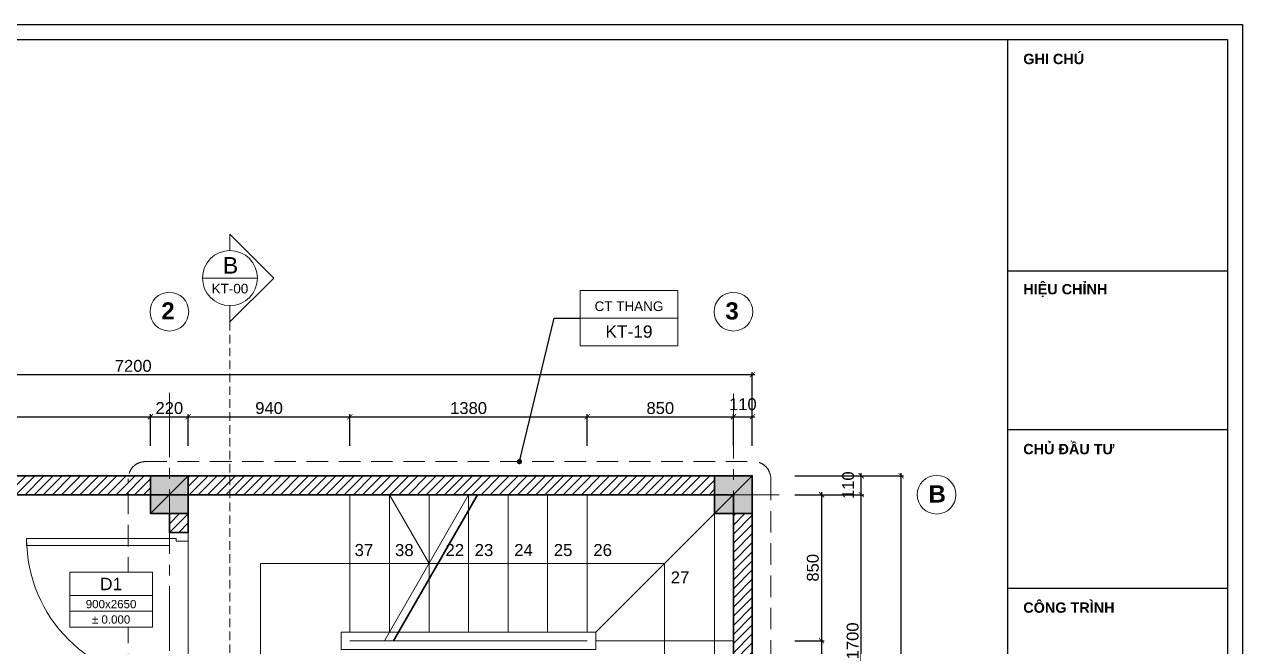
# Model space of a CAD drawing. Header units: millimetres. Extents: x 522695 to 636011, y 461124 to 505319.
# Drawn here: x 553908 to 560992, y 466416 to 470034 of the extents above; entities that cross this region are included whole.
import ezdxf
from ezdxf.enums import TextEntityAlignment as Align

# ---------------------------------------------------------------- set-up
doc = ezdxf.new("R2010")
doc.units = ezdxf.units.MM
doc.header["$LTSCALE"] = 500
doc.header["$MEASUREMENT"] = 0
doc.linetypes.add('CENTER2', pattern=[1.125, 0.75, -0.125, 0.125, -0.125])
doc.linetypes.add('DASHED2', pattern=[0.375, 0.25, -0.125])
doc.layers.get('0').update_dxf_attribs({"linetype": 'CONTINUOUS'})
doc.layers.get('DEFPOINTS').update_dxf_attribs({"color": 250, "linetype": 'CONTINUOUS'})
for name, color, linetype, lineweight in [('DH_CAT', 3, 'CONTINUOUS', 35), ('DH_HATCH', 250, 'CONTINUOUS', 5), ('DH_KHUAT', 149, 'DASHED2', 9), ('DH_KTHUOC', 8, 'CONTINUOUS', 5), ('DH_NOITHAT', 252, 'CONTINUOUS', 9), ('DH_TEXT', 4, 'CONTINUOUS', 13), ('DH_THAY', 4, 'CONTINUOUS', 13), ('DH_TRUC', 251, 'CENTER2', 5)]:
    doc.layers.add(name, color=color, linetype=linetype, lineweight=lineweight)
doc.layers.add('IN', color=5, linetype='CONTINUOUS')
doc.styles.add('arial', font='arial.ttf')
doc.styles.add('DH_ARIAL_B', font='arialbd.ttf')
doc.styles.add('DH_KITHUOC', font='arial.ttf')
doc.dimstyles.new('DH_100s', dxfattribs={"dimtxt": 230, "dimasz": 100, "dimexe": 50, "dimexo": 0, "dimgap": 50, "dimtad": 1, "dimdec": 0, "dimzin": 0, "dimdsep": 46, "dimtxsty": 'DH_KITHUOC', "dimblk1": 'ARCHTICK', "dimblk2": 'ARCHTICK', "dimsah": 1, "dimcen": 90, "dimdle": 50, "dimclrd": 8, "dimclre": 8, "dimclrt": 4, "dimadec": 0, "dimazin": 0, "dimtfac": 100, "dimtdec": 0, "dimtofl": 0, "dimtmove": 2, "dimatfit": 3, "dimldrblk": 'ARCHTICK', "dimfxl": 1, "dimtolj": 2, "dimtzin": 0, "dimarcsym": 0})

# ---------------------------------------------------------------- blocks, each defined once
blk = doc.blocks.new('KHUNGTEN_A3')
at = {"color": 3}
blk.add_lwpolyline([(0, 14850), (21000, 14850), (21000, 0), (0, 0)], close=True, dxfattribs=at)
blk.add_lwpolyline([(380, 14704), (20854, 14704), (20854, 146), (380, 146)], close=True)
for points in [[(18720, 14704), (18720, 146)], [(18720, 12461), (20854, 12461)], [(18720, 10924), (20854, 10924)], [(18720, 9388), (20854, 9388)]]:
    blk.add_lwpolyline(points)
at = {"layer": 'DH_TEXT', "char_height": 100, "width": 1830.82, "attachment_point": 4, "style": 'DH_ARIAL_B'}
for s, insert in [('GHI CHÚ', (18874, 14514)), ('HIỆU CHỈNH', (18874, 12271)), ('CHỦ ĐẦU TƯ', (18874, 10734)), ('CÔNG TRÌNH', (18874, 9198))]:
    blk.add_mtext(s, dxfattribs=dict(at, insert=insert))
blk = doc.blocks.new('*U17')
for p, q in [((-900, 0), (-900, -110)), ((0, 0), (0, -110))]:
    blk.add_line(p, q)
for points in [[(-35, 0), (-35, 830), (-75, 830), (-75, 0)], [(-865, -40), (-850, -40), (-850, -110), (-900, -110), (-900, 0), (-865, 0)], [(-35, -40), (-50, -40), (-50, -110), (0, -110), (0, 0), (-35, 0)]]:
    blk.add_lwpolyline(points, close=True)
at = {"color": 8}
blk.add_arc((-35, 0), 830, 90, 180, dxfattribs=at)
blk = doc.blocks.new('cot220')
at = {"layer": 'DH_HATCH'}
blk.add_hatch(color=256, dxfattribs=at).paths.add_polyline_path([(-110, -110), (110, -110), (110, 110), (-110, 110)])
at = {"layer": 'DH_CAT'}
blk.add_lwpolyline([(-110, -110), (110, -110), (110, 110), (-110, 110)], close=True, dxfattribs=at)
blk.add_lwpolyline([(110, 110), (-110, -110)], dxfattribs=at)
blk = doc.blocks.new('_ARCHTICK')
at = {"color": 0, "linetype": 'ByBlock', "const_width": 0.15}
blk.add_lwpolyline([(-0.5, -0.5), (0.5, 0.5)], dxfattribs=at)
blk = doc.blocks.new('*D477')
at = {"layer": 'DEFPOINTS', "color": 0, "transparency": 16777216}
for p in [(558389, 467299.8), (558774.6, 467299.8), (558389, 465599.8)]:
    blk.add_point(p, dxfattribs=at)
at = {"layer": 'DH_KTHUOC', "color": 8, "lineweight": -2, "transparency": 16777216}
for p, q in [((558389, 467299.8), (558789.6, 467299.8)), ((558774.6, 465584.8), (558774.6, 467314.8)), ((558389, 465599.8), (558789.6, 465599.8))]:
    blk.add_line(p, q, dxfattribs=at)
at = {"layer": 'DH_KTHUOC', "color": 8, "lineweight": -2, "transparency": 16777216, "xscale": 30, "yscale": 30, "zscale": 30}
for p, rotation in [((558774.6, 467299.8), 90), ((558774.6, 465599.8), 270)]:
    blk.add_blockref('_ARCHTICK', p, dxfattribs=dict(at, rotation=rotation))
at = {"layer": 'DH_KTHUOC', "color": 4, "transparency": 16777216, "insert": (558724.4, 466449.8), "char_height": 69, "attachment_point": 5, "rotation": 90, "style": 'DH_KITHUOC'}
blk.add_mtext('\\A2;1700', dxfattribs=at)
blk = doc.blocks.new('*D478')
at = {"layer": 'DEFPOINTS', "color": 0, "transparency": 16777216}
for p in [(558389, 467409.8), (558774.6, 467409.8), (558389, 467299.8)]:
    blk.add_point(p, dxfattribs=at)
at = {"layer": 'DH_KTHUOC', "color": 8, "lineweight": -2, "transparency": 16777216}
for p, q in [((558389, 467409.8), (558789.6, 467409.8)), ((558774.6, 467284.8), (558774.6, 467424.8)), ((558389, 467299.8), (558789.6, 467299.8))]:
    blk.add_line(p, q, dxfattribs=at)
at = {"layer": 'DH_KTHUOC', "color": 8, "lineweight": -2, "transparency": 16777216, "xscale": 30, "yscale": 30, "zscale": 30}
for p, rotation in [((558774.6, 467409.8), 90), ((558774.6, 467299.8), 270)]:
    blk.add_blockref('_ARCHTICK', p, dxfattribs=dict(at, rotation=rotation))
at = {"layer": 'DH_KTHUOC', "color": 4, "transparency": 16777216, "insert": (558698.3, 467354.8), "char_height": 69, "attachment_point": 5, "rotation": 90, "style": 'DH_KITHUOC'}
blk.add_mtext('\\A2;110', dxfattribs=at)
blk = doc.blocks.new('*D479')
at = {"layer": 'DEFPOINTS', "color": 0, "transparency": 16777216}
for p in [(558389, 467299.8), (558389, 466449.8), (558543.2, 466449.8)]:
    blk.add_point(p, dxfattribs=at)
at = {"layer": 'DH_KTHUOC', "color": 8, "lineweight": -2, "transparency": 16777216}
for p, q in [((558389, 467299.8), (558558.2, 467299.8)), ((558543.2, 467314.8), (558543.2, 466434.8)), ((558389, 466449.8), (558558.2, 466449.8))]:
    blk.add_line(p, q, dxfattribs=at)
at = {"layer": 'DH_KTHUOC', "color": 8, "lineweight": -2, "transparency": 16777216, "xscale": 30, "yscale": 30, "zscale": 30}
for p, rotation in [((558543.2, 467299.8), 90), ((558543.2, 466449.8), 270)]:
    blk.add_blockref('_ARCHTICK', p, dxfattribs=dict(at, rotation=rotation))
at = {"layer": 'DH_KTHUOC', "color": 4, "transparency": 16777216, "insert": (558493, 466874.8), "char_height": 69, "attachment_point": 5, "rotation": 90, "style": 'DH_KITHUOC'}
blk.add_mtext('\\A2;850', dxfattribs=at)
blk = doc.blocks.new('*D480')
at = {"layer": 'DEFPOINTS', "color": 0, "transparency": 16777216}
for p in [(558389, 466449.8), (558389, 465599.8), (558543.2, 465599.8)]:
    blk.add_point(p, dxfattribs=at)
at = {"layer": 'DH_KTHUOC', "color": 8, "lineweight": -2, "transparency": 16777216}
for p, q in [((558389, 466449.8), (558558.2, 466449.8)), ((558543.2, 466464.8), (558543.2, 465584.8)), ((558389, 465599.8), (558558.2, 465599.8))]:
    blk.add_line(p, q, dxfattribs=at)
at = {"layer": 'DH_KTHUOC', "color": 8, "lineweight": -2, "transparency": 16777216, "xscale": 30, "yscale": 30, "zscale": 30}
for p, rotation in [((558543.2, 466449.8), 90), ((558543.2, 465599.8), 270)]:
    blk.add_blockref('_ARCHTICK', p, dxfattribs=dict(at, rotation=rotation))
at = {"layer": 'DH_KTHUOC', "color": 4, "transparency": 16777216, "insert": (558493, 466024.8), "char_height": 69, "attachment_point": 5, "rotation": 90, "style": 'DH_KITHUOC'}
blk.add_mtext('\\A2;850', dxfattribs=at)
blk = doc.blocks.new('*D482')
at = {"layer": 'DEFPOINTS', "color": 0, "transparency": 16777216}
for p in [(558389, 467409.8), (559006, 467409.8), (558389, 463909.8)]:
    blk.add_point(p, dxfattribs=at)
at = {"layer": 'DH_KTHUOC', "color": 8, "lineweight": -2, "transparency": 16777216}
for p, q in [((558389, 467409.8), (559021, 467409.8)), ((559006, 463894.8), (559006, 467424.8)), ((558389, 463909.8), (559021, 463909.8))]:
    blk.add_line(p, q, dxfattribs=at)
at = {"layer": 'DH_KTHUOC', "color": 8, "lineweight": -2, "transparency": 16777216, "xscale": 30, "yscale": 30, "zscale": 30}
for p, rotation in [((559006, 467409.8), 90), ((559006, 463909.8), 270)]:
    blk.add_blockref('_ARCHTICK', p, dxfattribs=dict(at, rotation=rotation))
at = {"layer": 'DH_KTHUOC', "color": 4, "transparency": 16777216, "insert": (558955.8, 465659.8), "char_height": 69, "attachment_point": 5, "rotation": 90, "style": 'DH_KITHUOC'}
blk.add_mtext('\\A2;3500', dxfattribs=at)
blk = doc.blocks.new('*D485')
at = {"layer": 'DEFPOINTS', "color": 0, "transparency": 16777216}
for p in [(554640.8, 467752.8), (551160.8, 467584), (554640.8, 467584)]:
    blk.add_point(p, dxfattribs=at)
at = {"layer": 'DH_KTHUOC', "color": 8, "lineweight": -2, "transparency": 16777216}
for p, q in [((551145.8, 467752.8), (554655.8, 467752.8)), ((551160.8, 467584), (551160.8, 467767.8)), ((554640.8, 467584), (554640.8, 467767.8))]:
    blk.add_line(p, q, dxfattribs=at)
at = {"layer": 'DH_KTHUOC', "color": 8, "lineweight": -2, "transparency": 16777216, "xscale": 30, "yscale": 30, "zscale": 30, "rotation": 180}
blk.add_blockref('_ARCHTICK', (551160.8, 467752.8), dxfattribs=at)
at = {"layer": 'DH_KTHUOC', "color": 8, "lineweight": -2, "transparency": 16777216, "xscale": 30, "yscale": 30, "zscale": 30}
blk.add_blockref('_ARCHTICK', (554640.8, 467752.8), dxfattribs=at)
at = {"layer": 'DH_KTHUOC', "color": 4, "transparency": 16777216, "insert": (552900.8, 467803), "char_height": 69, "attachment_point": 5, "style": 'DH_KITHUOC'}
blk.add_mtext('\\A2;3480', dxfattribs=at)
blk = doc.blocks.new('*D486')
at = {"layer": 'DEFPOINTS', "color": 0, "transparency": 16777216}
for p in [(554860.8, 467752.8), (554640.8, 467584), (554860.8, 467584)]:
    blk.add_point(p, dxfattribs=at)
at = {"layer": 'DH_KTHUOC', "color": 8, "lineweight": -2, "transparency": 16777216}
for p, q in [((554625.8, 467752.8), (554875.8, 467752.8)), ((554640.8, 467584), (554640.8, 467767.8)), ((554860.8, 467584), (554860.8, 467767.8))]:
    blk.add_line(p, q, dxfattribs=at)
at = {"layer": 'DH_KTHUOC', "color": 8, "lineweight": -2, "transparency": 16777216, "xscale": 30, "yscale": 30, "zscale": 30, "rotation": 180}
blk.add_blockref('_ARCHTICK', (554640.8, 467752.8), dxfattribs=at)
at = {"layer": 'DH_KTHUOC', "color": 8, "lineweight": -2, "transparency": 16777216, "xscale": 30, "yscale": 30, "zscale": 30}
blk.add_blockref('_ARCHTICK', (554860.8, 467752.8), dxfattribs=at)
at = {"layer": 'DH_KTHUOC', "color": 4, "transparency": 16777216, "insert": (554750.8, 467803), "char_height": 69, "attachment_point": 5, "style": 'DH_KITHUOC'}
blk.add_mtext('\\A2;220', dxfattribs=at)
blk = doc.blocks.new('*D487')
at = {"layer": 'DEFPOINTS', "color": 0, "transparency": 16777216}
for p in [(555800.8, 467752.8), (554860.8, 467584), (555800.8, 467584)]:
    blk.add_point(p, dxfattribs=at)
at = {"layer": 'DH_KTHUOC', "color": 8, "lineweight": -2, "transparency": 16777216}
for p, q in [((554845.8, 467752.8), (555815.8, 467752.8)), ((554860.8, 467584), (554860.8, 467767.8)), ((555800.8, 467584), (555800.8, 467767.8))]:
    blk.add_line(p, q, dxfattribs=at)
at = {"layer": 'DH_KTHUOC', "color": 8, "lineweight": -2, "transparency": 16777216, "xscale": 30, "yscale": 30, "zscale": 30, "rotation": 180}
blk.add_blockref('_ARCHTICK', (554860.8, 467752.8), dxfattribs=at)
at = {"layer": 'DH_KTHUOC', "color": 8, "lineweight": -2, "transparency": 16777216, "xscale": 30, "yscale": 30, "zscale": 30}
blk.add_blockref('_ARCHTICK', (555800.8, 467752.8), dxfattribs=at)
at = {"layer": 'DH_KTHUOC', "color": 4, "transparency": 16777216, "insert": (555330.8, 467803), "char_height": 69, "attachment_point": 5, "style": 'DH_KITHUOC'}
blk.add_mtext('\\A2;940', dxfattribs=at)
blk = doc.blocks.new('*D488')
at = {"layer": 'DEFPOINTS', "color": 0, "transparency": 16777216}
for p in [(557180.8, 467752.8), (555800.8, 467584), (557180.8, 467584)]:
    blk.add_point(p, dxfattribs=at)
at = {"layer": 'DH_KTHUOC', "color": 8, "lineweight": -2, "transparency": 16777216}
for p, q in [((555785.8, 467752.8), (557195.8, 467752.8)), ((555800.8, 467584), (555800.8, 467767.8)), ((557180.8, 467584), (557180.8, 467767.8))]:
    blk.add_line(p, q, dxfattribs=at)
at = {"layer": 'DH_KTHUOC', "color": 8, "lineweight": -2, "transparency": 16777216, "xscale": 30, "yscale": 30, "zscale": 30, "rotation": 180}
blk.add_blockref('_ARCHTICK', (555800.8, 467752.8), dxfattribs=at)
at = {"layer": 'DH_KTHUOC', "color": 8, "lineweight": -2, "transparency": 16777216, "xscale": 30, "yscale": 30, "zscale": 30}
blk.add_blockref('_ARCHTICK', (557180.8, 467752.8), dxfattribs=at)
at = {"layer": 'DH_KTHUOC', "color": 4, "transparency": 16777216, "insert": (556490.8, 467803), "char_height": 69, "attachment_point": 5, "style": 'DH_KITHUOC'}
blk.add_mtext('\\A2;1380', dxfattribs=at)
blk = doc.blocks.new('*D489')
at = {"layer": 'DEFPOINTS', "color": 0, "transparency": 16777216}
for p in [(558030.8, 467752.8), (557180.8, 467584), (558030.8, 467584)]:
    blk.add_point(p, dxfattribs=at)
at = {"layer": 'DH_KTHUOC', "color": 8, "lineweight": -2, "transparency": 16777216}
for p, q in [((557165.8, 467752.8), (558045.8, 467752.8)), ((557180.8, 467584), (557180.8, 467767.8)), ((558030.8, 467584), (558030.8, 467767.8))]:
    blk.add_line(p, q, dxfattribs=at)
at = {"layer": 'DH_KTHUOC', "color": 8, "lineweight": -2, "transparency": 16777216, "xscale": 30, "yscale": 30, "zscale": 30, "rotation": 180}
blk.add_blockref('_ARCHTICK', (557180.8, 467752.8), dxfattribs=at)
at = {"layer": 'DH_KTHUOC', "color": 8, "lineweight": -2, "transparency": 16777216, "xscale": 30, "yscale": 30, "zscale": 30}
blk.add_blockref('_ARCHTICK', (558030.8, 467752.8), dxfattribs=at)
at = {"layer": 'DH_KTHUOC', "color": 4, "transparency": 16777216, "insert": (557605.8, 467803), "char_height": 69, "attachment_point": 5, "style": 'DH_KITHUOC'}
blk.add_mtext('\\A2;850', dxfattribs=at)
blk = doc.blocks.new('*D490')
at = {"layer": 'DEFPOINTS', "color": 0, "transparency": 16777216}
for p in [(558140.8, 467752.8), (558030.8, 467584), (558140.8, 467584)]:
    blk.add_point(p, dxfattribs=at)
at = {"layer": 'DH_KTHUOC', "color": 8, "lineweight": -2, "transparency": 16777216}
for p, q in [((558015.8, 467752.8), (558155.8, 467752.8)), ((558030.8, 467584), (558030.8, 467767.8)), ((558140.8, 467584), (558140.8, 467767.8))]:
    blk.add_line(p, q, dxfattribs=at)
at = {"layer": 'DH_KTHUOC', "color": 8, "lineweight": -2, "transparency": 16777216, "xscale": 30, "yscale": 30, "zscale": 30, "rotation": 180}
blk.add_blockref('_ARCHTICK', (558030.8, 467752.8), dxfattribs=at)
at = {"layer": 'DH_KTHUOC', "color": 8, "lineweight": -2, "transparency": 16777216, "xscale": 30, "yscale": 30, "zscale": 30}
blk.add_blockref('_ARCHTICK', (558140.8, 467752.8), dxfattribs=at)
at = {"layer": 'DH_KTHUOC', "color": 4, "transparency": 16777216, "insert": (558085.8, 467825.5), "char_height": 69, "attachment_point": 5, "style": 'DH_KITHUOC'}
blk.add_mtext('\\A2;110', dxfattribs=at)
blk = doc.blocks.new('*D491')
at = {"layer": 'DEFPOINTS', "color": 0, "transparency": 16777216}
for p in [(558140.8, 467998.1), (550940.8, 467584), (558140.8, 467584)]:
    blk.add_point(p, dxfattribs=at)
at = {"layer": 'DH_KTHUOC', "color": 8, "lineweight": -2, "transparency": 16777216}
for p, q in [((550940.8, 467584), (550940.8, 468013.1)), ((558140.8, 467584), (558140.8, 468013.1)), ((550925.8, 467998.1), (558155.8, 467998.1))]:
    blk.add_line(p, q, dxfattribs=at)
at = {"layer": 'DH_KTHUOC', "color": 8, "lineweight": -2, "transparency": 16777216, "xscale": 30, "yscale": 30, "zscale": 30, "rotation": 180}
blk.add_blockref('_ARCHTICK', (550940.8, 467998.1), dxfattribs=at)
at = {"layer": 'DH_KTHUOC', "color": 8, "lineweight": -2, "transparency": 16777216, "xscale": 30, "yscale": 30, "zscale": 30}
blk.add_blockref('_ARCHTICK', (558140.8, 467998.1), dxfattribs=at)
at = {"layer": 'DH_KTHUOC', "color": 4, "transparency": 16777216, "insert": (554540.8, 468048.3), "char_height": 69, "attachment_point": 5, "style": 'DH_KITHUOC'}
blk.add_mtext('\\A2;7200', dxfattribs=at)
blk = doc.blocks.new('*U212')
at = {"color": 8}
for points in [[(0, 518.2), (0, 636.4), (318.2, 318.2), (0, 0), (0, 118.2)], [(-200, 318.2), (200, 318.2)], [(0, -7111.6), (0, -6993.4), (318.2, -7311.6), (0, -7629.8), (0, -7511.6)], [(-200, -7311.6), (200, -7311.6)]]:
    blk.add_lwpolyline(points, dxfattribs=at)
for centre in [(0, 318.2), (0, -7311.6)]:
    blk.add_circle(centre, 200, dxfattribs=at)
at = {"layer": 'DH_KHUAT', "color": 250, "linetype": 'DASHED2', "ltscale": 0.5}
blk.add_lwpolyline([(0, 0), (0, -7111.6)], dxfattribs=at)
at = {"style": 'arial'}
for p in [(4.1, 410.9), (4.1, -7218.9)]:
    blk.add_text('B', height=120, dxfattribs=at).set_placement(p, align=Align.MIDDLE_CENTER)
for p in [(0, 185.6), (0, -7444.2)]:
    blk.add_attdef('KYHIEU', text='', height=70, dxfattribs=at).set_placement(p, align=Align.BOTTOM_CENTER)
blk = doc.blocks.new('CHITIET')
blk.add_wipeout([(711.8, 400), (0, 400), (0, 0), (711.8, 0)]).dxf.layer = 'DH_KTHUOC'
at = {"layer": 'DH_KTHUOC'}
blk.add_lwpolyline([(0, 0), (711.8, 0), (711.8, 400), (0, 400)], close=True, dxfattribs=at)
blk.add_lwpolyline([(711.8, 200), (0, 200)], dxfattribs=at)
at = {"layer": 'DH_KTHUOC', "style": 'arial'}
for tag, height, p in [('CHITIET', 70, (355.9, 251.6)), ('BANVE', 90, (355.9, 57.7))]:
    blk.add_attdef(tag, text='', height=height, dxfattribs=at).set_placement(p, align=Align.CENTER)
blk = doc.blocks.new('CUA')
blk.add_wipeout([(0, 400), (600, 400), (600, 0), (0, 0)]).dxf.layer = 'DH_KTHUOC'
at = {"layer": 'DH_KTHUOC'}
blk.add_lwpolyline([(0, 0), (600, 0), (600, 400), (0, 400)], close=True, dxfattribs=at)
for points in [[(0, 230), (600, 230)], [(0, 115), (600, 115)]]:
    blk.add_lwpolyline(points, dxfattribs=at)
at = {"layer": 'DH_KTHUOC', "style": 'arial'}
for tag, height, p in [('CUA', 90, (300, 268.6)), ('KICHTHUOC', 60, (300, 137.4)), ('COS', 60, (300, 25.5))]:
    blk.add_attdef(tag, text='', height=height, dxfattribs=at).set_placement(p, align=Align.CENTER)

msp = doc.modelspace()

# ---------------------------------------------------------------- hatches: boundary and pattern name
at = {"layer": 'DH_HATCH'}
h = msp.add_hatch(dxfattribs=at)
h.set_pattern_fill('ANSI31', color=256, scale=300, style=0)
h.set_pattern_definition([(45, (456063.38, 481616.352), (-26.516504, 26.516504), [])])
h.paths.add_polyline_path([(550140.8, 466859.8), (550091.2, 466859.8), (550091.2, 466219.8), (550140.8, 466219.8)])
h.paths.add_polyline_path([(550140.8, 464619.8), (550091.2, 464619.8), (550091.2, 464019.8), (550140.8, 464019.8)])
h.paths.add_polyline_path([(550140.8, 464019.8), (550091.2, 464019.8), (550091.2, 463909.8), (550140.8, 463909.8)])
h.paths.add_polyline_path([(550360.8, 467299.8), (550940.8, 467299.8), (550940.8, 467409.8), (550140.8, 467409.8), (550140.8, 466219.8), (550360.8, 466219.8)])
h.paths.add_polyline_path([(550360.8, 464619.8), (550140.8, 464619.8), (550140.8, 463909.8), (550940.8, 463909.8), (550940.8, 464019.8), (550360.8, 464019.8)])
h.paths.add_polyline_path([(554640.8, 464019.8), (551160.8, 464019.8), (551160.8, 463909.8), (554640.8, 463909.8)])
h.paths.add_polyline_path([(554860.8, 465489.8), (554910.8, 465489.8), (554910.8, 465599.8), (554860.8, 465599.8), (554860.8, 466179.8), (554750.8, 466179.8), (554750.8, 464129.8), (554860.8, 464129.8)])
h.paths.add_polyline_path([(557920.8, 464019.8), (557330.8, 464019.8), (557330.8, 464489.8), (557220.8, 464489.8), (557220.8, 464019.8), (554860.8, 464019.8), (554860.8, 463909.8), (557920.8, 463909.8)])
h.paths.add_polyline_path([(557430.8, 465599.8), (555710.8, 465599.8), (555710.8, 465489.8), (557220.8, 465489.8), (557220.8, 465289.8), (557330.8, 465289.8), (557330.8, 465489.8), (557430.8, 465489.8)])
h.paths.add_polyline_path([(558140.8, 467189.8), (558030.8, 467189.8), (558030.8, 465599.8), (557930.8, 465599.8), (557930.8, 465489.8), (558030.8, 465489.8), (558030.8, 464129.8), (558140.8, 464129.8)])
h.paths.add_polyline_path([(557920.8, 467409.8), (554860.8, 467409.8), (554860.8, 467299.8), (557920.8, 467299.8)])
h.paths.add_polyline_path([(554640.8, 467409.8), (551160.8, 467409.8), (551160.8, 467299.8), (554640.8, 467299.8)])
h.paths.add_polyline_path([(554860.8, 467189.8), (554750.8, 467189.8), (554750.8, 467079.8), (554860.8, 467079.8)])

# ---------------------------------------------------------------- linework, layer by layer
at = {"layer": 'DH_CAT'}
for points in [[(550140.8, 466859.8), (550140.8, 467409.8), (558140.8, 467409.8), (558140.8, 463909.8), (550140.8, 463909.8)], [(550360.8, 466219.8), (550360.8, 467299.8), (558030.8, 467299.8), (558030.8, 465599.8)], [(556542.9, 467299.8), (556054.2, 466449.8)], [(554860.8, 467189.8), (554860.8, 467079.8), (554750.8, 467079.8), (554750.8, 467189.8)]]:
    msp.add_lwpolyline(points, dxfattribs=at)
at = {"layer": 'DH_KTHUOC', "linetype": 'DASHED2'}
msp.add_lwpolyline([(554611.6, 467492.1), (558148.4, 467492.1, -0.414214), (558248.4, 467392.1), (558248.4, 465499.3, -0.414214), (558148.4, 465399.3), (554611.6, 465399.3, -0.414214), (554511.6, 465499.3), (554511.6, 467392.1, -0.414214)], format="xyb", close=True, dxfattribs=at)
at = {"layer": 'DH_KTHUOC'}
for points in [[(556490.8, 467299.8), (556002.1, 466449.8)], [(556260.8, 466899.8), (556030.8, 467299.8)], [(554860.8, 466179.8), (554860.8, 467189.8)]]:
    msp.add_lwpolyline(points, dxfattribs=at)
msp.add_lwpolyline([(555281.3, 466899.8), (557630.8, 466899.8), (557630.8, 465999.8), (555281.3, 465999.8)], close=True, dxfattribs=at)
at = {"layer": 'DH_NOITHAT'}
msp.add_lwpolyline([(557920.8, 467189.8), (557920.8, 465599.8)], dxfattribs=at)
at = {"layer": 'DH_THAY'}
msp.add_line((555800.8, 466449.8), (557180.8, 466449.8), dxfattribs=at)
for points in [[(555800.8, 467299.8), (555800.8, 466499.8)], [(556030.8, 467299.8), (556030.8, 466499.8)], [(556260.8, 467299.8), (556260.8, 466499.8)], [(556490.8, 467299.8), (556490.8, 466499.8)], [(556720.8, 467299.8), (556720.8, 466499.8)], [(556950.8, 467299.8), (556950.8, 466499.8)], [(557180.8, 467299.8), (557180.8, 466499.8)], [(557230.8, 466499.8), (557920.8, 467189.8)], [(557230.8, 466449.8), (558030.8, 466449.8)]]:
    msp.add_lwpolyline(points, dxfattribs=at)
msp.add_lwpolyline([(555750.8, 466499.8), (557230.8, 466499.8), (557230.8, 466399.8), (555750.8, 466399.8)], close=True, dxfattribs=at)
for centre in [(554750.8, 468363.9), (558030.8, 468363.9), (559212.4, 467299.8)]:
    msp.add_circle(centre, 112.5, dxfattribs=at)
at = {"layer": 'DH_TRUC'}
for p, q in [((554750.8, 467892.9), (554750.8, 463572.9)), ((558030.8, 463572.9), (558030.8, 467892.9)), ((558297.4, 467299.8), (549810.7, 467299.8))]:
    msp.add_line(p, q, dxfattribs=at)

# ---------------------------------------------------------------- block references
at = {"xscale": 0.6000000000058208, "yscale": 0.6000000000058208, "zscale": 0.6000000000058208}
msp.add_blockref('KHUNGTEN_A3', (548392.2, 461124.2), dxfattribs=at)
at = {"layer": 'DH_CAT'}
for p in [(554750.8, 467299.8), (558030.8, 467299.8)]:
    msp.add_blockref('cot220', p, dxfattribs=at)
at = {"layer": 'DH_NOITHAT', "rotation": 90}
msp.add_blockref('*U17', (554750.8, 467079.8), dxfattribs=at)
at = {"layer": 'DH_THAY'}
ref = msp.add_blockref('*U212', (555103.3, 468304.6), dxfattribs=dict(at, xscale=0.8, yscale=0.8, zscale=0.8))
ref.add_attrib('KYHIEU', 'KT-00', dxfattribs={"layer": '0', "height": 56, "style": 'arial'}).set_placement((555103.3, 462349.2), align=Align.BOTTOM_CENTER)
ref.add_attrib('KYHIEU', 'KT-00', dxfattribs={"layer": '0', "height": 56, "style": 'arial'}).set_placement((555103.3, 468453.1), align=Align.BOTTOM_CENTER)

# ---------------------------------------------------------------- texts
at = {"layer": 'DH_TEXT'}
for s, height, style, p in [('2', 100, 'DH_ARIAL_B', (554704.3, 468318.4)), ('3', 100, 'DH_ARIAL_B', (557984.3, 468318.4)), ('B', 100, 'DH_ARIAL_B', (559165.8, 467254.2)), ('37', 70, 'arial', (555827.9, 466943.1)), ('38', 70, 'arial', (556062.8, 466943.1)), ('22', 70, 'arial', (556356.4, 466943.1)), ('23', 70, 'arial', (556526.1, 466943.1)), ('24', 70, 'arial', (556756.1, 466943.1)), ('25', 70, 'arial', (556986.1, 466943.1)), ('26', 70, 'arial', (557216.1, 466943.1)), ('27', 70, 'arial', (557666.1, 466783.8))]:
    msp.add_text(s, height=height, dxfattribs=dict(at, style=style)).set_placement(p)

# ---------------------------------------------------------------- dimensions: what is measured, and where the dimension line sits
at = {"layer": 'DH_KTHUOC'}
for base, p1, p2, picture, middle in [((558140.8, 467998.1), (550940.8, 467584), (558140.8, 467584), '*D491', (554540.8, 468048.3)), ((558140.8, 467752.8), (558030.8, 467584), (558140.8, 467584), '*D490', (558085.8, 467825.5)), ((554640.8, 467752.8), (551160.8, 467584), (554640.8, 467584), '*D485', (552900.8, 467803)), ((554860.8, 467752.8), (554640.8, 467584), (554860.8, 467584), '*D486', (554750.8, 467803)), ((555800.8, 467752.8), (554860.8, 467584), (555800.8, 467584), '*D487', (555330.8, 467803)), ((557180.8, 467752.8), (555800.8, 467584), (557180.8, 467584), '*D488', (556490.8, 467803)), ((558030.8, 467752.8), (557180.8, 467584), (558030.8, 467584), '*D489', (557605.8, 467803))]:
    dim = msp.add_linear_dim(base=base, p1=p1, p2=p2, dimstyle='DH_100s', override={"dimscale": 0.3, "dimarcsym": 2}, dxfattribs=at)
    dim.commit()
    dim.dimension.update_dxf_attribs({"geometry": picture, "text_midpoint": middle})
dim = msp.add_linear_dim(base=(558774.6, 467409.8), p1=(558389, 467299.8), p2=(558389, 467409.8), angle=90, dimstyle='DH_100s', override={"dimscale": 0.3, "dimarcsym": 2}, dxfattribs=at)
dim.commit()
dim.dimension.update_dxf_attribs({"geometry": '*D478', "text_midpoint": (558698.3, 467354.8), "dimtype": 128})
for base, p1, p2, picture, middle in [((559006, 467409.8), (558389, 463909.8), (558389, 467409.8), '*D482', (558955.8, 465659.8)), ((558774.6, 467299.8), (558389, 465599.8), (558389, 467299.8), '*D477', (558724.4, 466449.8)), ((558543.2, 466449.8), (558389, 467299.8), (558389, 466449.8), '*D479', (558493, 466874.8)), ((558543.2, 465599.8), (558389, 466449.8), (558389, 465599.8), '*D480', (558493, 466024.8))]:
    dim = msp.add_linear_dim(base=base, p1=p1, p2=p2, angle=90, dimstyle='DH_100s', override={"dimscale": 0.3, "dimarcsym": 2}, dxfattribs=at)
    dim.commit()
    dim.dimension.update_dxf_attribs({"geometry": picture, "text_midpoint": middle})

# ---------------------------------------------------------------- next in the draw order: block references
at = {"layer": 'DH_KTHUOC', "xscale": 0.8000000000029104, "yscale": 0.8000000000029104, "zscale": 0.8000000000029104}
msp.add_blockref('CUA', (554172, 466529.8), dxfattribs=at).add_auto_attribs({'KICHTHUOC': '900x2650', 'COS': '%%P 0.000', 'CUA': 'D1'})
at = {"layer": 'DH_TEXT', "xscale": 0.8000000000029104, "yscale": 0.8000000000029104, "zscale": 0.8000000000029104}
msp.add_blockref('CHITIET', (557138.9, 468166.2), dxfattribs=at).add_auto_attribs({'BANVE': 'KT-19', 'CHITIET': 'CT THANG'})

# ---------------------------------------------------------------- next in the draw order: linework, layer by layer
at = {"layer": 'IN'}
msp.add_lwpolyline([(548392.2, 470034.2), (560992.2, 470034.2), (560992.2, 461124.2), (548392.2, 461124.2)], close=True, dxfattribs=at)

# ---------------------------------------------------------------- next in the draw order: leaders
at = {"layer": 'DH_KTHUOC'}
msp.add_leader([(556786.8, 467492.1), (556989.2, 468326.2), (557138.9, 468326.2)], dimstyle='DH_100s', override={"dimscale": 0.3, "dimldrblk": 'DOT', "dimarcsym": 2}, dxfattribs=at)

doc.saveas('drawing.dxf')
